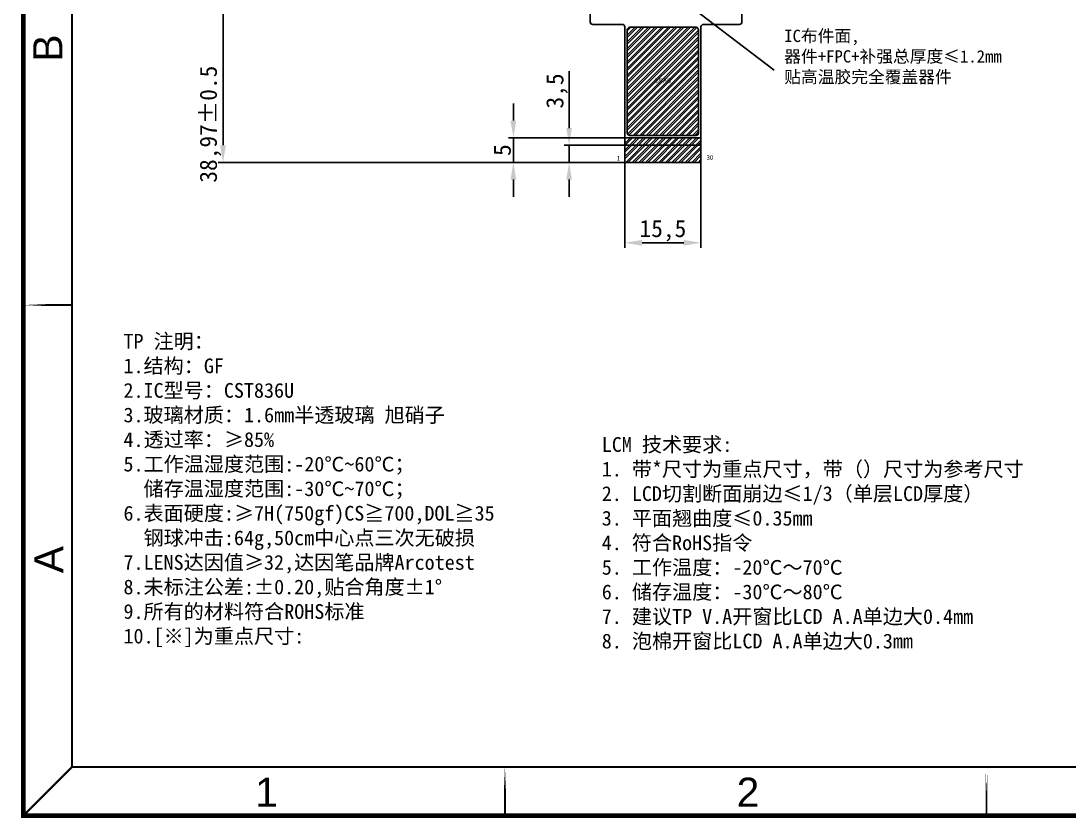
# Model space of a CAD drawing. Header units: millimetres. Extents: x 6268 to 6857, y -7375 to -6958.
# Drawn here: x 6267.9 to 6481.3, y -7374.8 to -7212.6 of the extents above; entities that cross this region are included whole.
import ezdxf

# ---------------------------------------------------------------- set-up
doc = ezdxf.new("R2010")
doc.units = ezdxf.units.MM
doc.header["$LTSCALE"] = 32.67
doc.header["$PDMODE"] = 3
doc.header["$PDSIZE"] = 0.3125
doc.layers.get('0').update_dxf_attribs({"linetype": 'CONTINUOUS'})
doc.layers.get('Defpoints').update_dxf_attribs({"linetype": 'CONTINUOUS'})
for name, color, linetype in [('DIM', 3, 'CONTINUOUS'), ('ITO', 3, 'CONTINUOUS'), ('鑫视界图框', 3, 'CONTINUOUS')]:
    doc.layers.add(name, color=color, linetype=linetype)
doc.styles.add('Arial', font='arial.ttf', dxfattribs={"height": 3})
doc.styles.add('NOTE', font='ROMANS.shx', dxfattribs={"width": 0.8, "bigfont": 'EXTFONT.shx'})
doc.styles.get("Standard").update_dxf_attribs({"font": 'txt', "width": 0.8})
doc.styles.add('黑体', font='simhei.ttf')
doc.dimstyles.new('HJ', dxfattribs={"dimtxt": 3.5, "dimasz": 3.5, "dimexe": 1, "dimexo": 0.625, "dimgap": 0.5, "dimtad": 1, "dimtxsty": '黑体', "dimcen": 3.5, "dimclrd": 4, "dimclre": 4, "dimclrt": 4, "dimadec": 0, "dimazin": 0, "dimtfac": 1, "dimtmove": 0, "dimatfit": 3, "dimfxl": 1, "dimarcsym": 0})
doc.dimstyles.new('STANDARD$7', dxfattribs={"dimtxt": 1.5, "dimasz": 1.25, "dimexe": 0.25, "dimexo": 0.25, "dimgap": 0.25, "dimtad": 0, "dimzin": 0, "dimdsep": 46, "dimtxsty": 'NOTE', "dimcen": 0.5, "dimclrd": 256, "dimclre": 5, "dimclrt": 256, "dimazin": 0, "dimtfac": 1, "dimtmove": 0, "dimatfit": 1, "dimfxl": 1, "dimtolj": 1, "dimtzin": 0, "dimarcsym": 0})

# ---------------------------------------------------------------- blocks, each defined once
blk = doc.blocks.new('*D278')
at = {"color": 4, "lineweight": -2, "transparency": 16777216}
for p, q in [((6376.26, -7202.39), (6308.05, -7202.39)), ((6309.05, -7237.85), (6309.05, -7205.89)), ((6392.51, -7241.35), (6308.05, -7241.35))]:
    blk.add_line(p, q, dxfattribs=at)
at = {"color": 4, "transparency": 16777216}
for points in [[(6308.46, -7205.89), (6309.63, -7205.89), (6309.05, -7202.39)], [(6308.46, -7237.85), (6309.63, -7237.85), (6309.05, -7241.35)]]:
    blk.add_solid(points, dxfattribs=at)
at = {"layer": 'Defpoints', "color": 0, "transparency": 16777216}
for p in [(6309.05, -7202.39), (6376.88, -7202.39), (6393.13, -7241.35)]:
    blk.add_point(p, dxfattribs=at)
at = {"color": 4, "transparency": 16777216, "insert": (6306.5, -7233.57), "char_height": 3.5, "attachment_point": 5, "rotation": 90, "style": '黑体'}
blk.add_mtext('38,97%%P0.5', dxfattribs=at)
blk = doc.blocks.new('*D294')
at = {"layer": 'Defpoints', "color": 0, "transparency": 16777216}
for p in [(6379.5, -7237.85), (6392.98, -7237.85), (6394.53, -7241.35)]:
    blk.add_point(p, dxfattribs=at)
at = {"layer": 'ITO', "color": 4, "lineweight": -2, "transparency": 16777216}
for p, q in [((6379.5, -7234.35), (6379.5, -7222.78)), ((6392.36, -7237.85), (6378.5, -7237.85)), ((6379.5, -7241.35), (6379.5, -7237.85)), ((6393.9, -7241.35), (6378.5, -7241.35)), ((6379.5, -7244.85), (6379.5, -7248.35))]:
    blk.add_line(p, q, dxfattribs=at)
at = {"layer": 'ITO', "color": 4, "transparency": 16777216}
for points in [[(6378.92, -7234.35), (6380.08, -7234.35), (6379.5, -7237.85)], [(6378.92, -7244.85), (6380.08, -7244.85), (6379.5, -7241.35)]]:
    blk.add_solid(points, dxfattribs=at)
at = {"layer": 'ITO', "color": 4, "transparency": 16777216, "insert": (6377.04, -7226.81), "char_height": 3.5, "attachment_point": 5, "rotation": 90, "style": '黑体'}
blk.add_mtext('3,5', dxfattribs=at)
blk = doc.blocks.new('*D295')
at = {"layer": 'Defpoints', "color": 0, "transparency": 16777216}
for p in [(6368.16, -7236.35), (6391.88, -7236.35), (6391.88, -7241.35)]:
    blk.add_point(p, dxfattribs=at)
at = {"layer": 'ITO', "color": 4, "lineweight": -2, "transparency": 16777216}
for p, q in [((6368.16, -7232.85), (6368.16, -7229.35)), ((6391.25, -7236.35), (6367.16, -7236.35)), ((6368.16, -7241.35), (6368.16, -7236.35)), ((6391.25, -7241.35), (6367.16, -7241.35)), ((6368.16, -7244.85), (6368.16, -7248.35))]:
    blk.add_line(p, q, dxfattribs=at)
at = {"layer": 'ITO', "color": 4, "transparency": 16777216}
for points in [[(6367.57, -7232.85), (6368.74, -7232.85), (6368.16, -7236.35)], [(6367.57, -7244.85), (6368.74, -7244.85), (6368.16, -7241.35)]]:
    blk.add_solid(points, dxfattribs=at)
at = {"layer": 'ITO', "color": 4, "transparency": 16777216, "insert": (6365.91, -7238.85), "char_height": 3.5, "attachment_point": 5, "rotation": 90, "style": '黑体'}
blk.add_mtext('5', dxfattribs=at)
blk = doc.blocks.new('*D296')
at = {"layer": 'Defpoints', "color": 0, "transparency": 16777216}
for p in [(6390.84, -7240.11), (6406.34, -7240.11), (6406.34, -7257.71)]:
    blk.add_point(p, dxfattribs=at)
at = {"layer": 'ITO', "color": 4, "lineweight": -2, "transparency": 16777216}
for p, q in [((6390.84, -7240.74), (6390.84, -7258.71)), ((6406.34, -7240.74), (6406.34, -7258.71)), ((6394.34, -7257.71), (6402.84, -7257.71))]:
    blk.add_line(p, q, dxfattribs=at)
at = {"layer": 'ITO', "color": 4, "transparency": 16777216}
for points in [[(6394.34, -7257.13), (6394.34, -7258.3), (6390.84, -7257.71)], [(6402.84, -7257.13), (6402.84, -7258.3), (6406.34, -7257.71)]]:
    blk.add_solid(points, dxfattribs=at)
at = {"layer": 'ITO', "color": 4, "transparency": 16777216, "insert": (6398.59, -7255.25), "char_height": 3.5, "attachment_point": 5, "style": '黑体'}
blk.add_mtext('15,5', dxfattribs=at)

msp = doc.modelspace()

# ---------------------------------------------------------------- hatches: boundary and pattern name
at = {"layer": 'ITO', "true_color": 0xffffff}
h = msp.add_hatch(dxfattribs=at)
h.set_pattern_fill('ANSI32', scale=0.1)
h.set_pattern_definition([(45, (227.8417, 209.9391), (-0.67351921, 0.67351921), []), (45, (228.2907, 209.9391), (-0.67351921, 0.67351921), [])])
h.paths.add_polyline_path([(6405.844, -7214.354, 0.4142136), (6405.344, -7213.854), (6391.844, -7213.854, 0.4142136), (6391.344, -7214.354), (6391.344, -7235.354, 0.4142136), (6391.844, -7235.854), (6405.344, -7235.854, 0.4142136), (6405.844, -7235.354)])
h.paths.add_polyline_path([(6396.515, -7225.668), (6400.576, -7225.668), (6400.576, -7224.124), (6396.515, -7224.124)], flags=24)
at = {"layer": 'ITO'}
h = msp.add_hatch(dxfattribs=at)
h.set_pattern_fill('ANSI32', color=30, scale=0.1)
h.set_pattern_definition([(45, (274.0589, 187.5091), (-0.67351921, 0.67351921), []), (45, (274.5079, 187.5091), (-0.67351921, 0.67351921), [])])
h.paths.add_polyline_path([(6406.144, -7241.354, 0.4142136), (6406.344, -7241.154), (6406.344, -7236.354), (6390.844, -7236.354), (6390.844, -7241.154, 0.4142136), (6391.044, -7241.354)])

# ---------------------------------------------------------------- linework, layer by layer
at = {"layer": 'ITO', "color": 30}
for p, q in [((6390.844, -7236.354), (6406.344, -7236.354)), ((6390.844, -7237.854), (6406.344, -7237.854))]:
    msp.add_line(p, q, dxfattribs=at)
msp.add_lwpolyline([(6383.805, -7201.322), (6383.805, -7212.762, 0.4142136), (6384.305, -7213.262), (6390.344, -7213.262, -0.4142136), (6390.844, -7213.762), (6390.844, -7241.154, 0.4142136), (6391.044, -7241.354), (6406.144, -7241.354, 0.4142136), (6406.344, -7241.154), (6406.344, -7213.762, -0.4142136), (6406.844, -7213.262), (6414.179, -7213.262, 0.4142136), (6414.679, -7212.762), (6414.679, -7201.322, 0.4142136), (6414.179, -7200.822), (6411.201, -7200.822)], format="xyb", dxfattribs=at)
at = {"layer": 'ITO', "color": 7, "true_color": 0xffffff}
msp.add_lwpolyline([(6391.844, -7235.854), (6405.344, -7235.854, 0.4142136), (6405.844, -7235.354), (6405.844, -7214.354, 0.4142136), (6405.344, -7213.854), (6391.844, -7213.854, 0.4142136), (6391.344, -7214.354), (6391.344, -7235.354, 0.4142136)], format="xyb", close=True, dxfattribs=at)
at = {"layer": 'ITO', "color": 7, "true_color": 0xffffff, "const_width": 0.1}
msp.add_lwpolyline([(6390.844, -7237.854), (6406.344, -7237.854)], dxfattribs=at)
at = {"layer": '鑫视界图框', "color": 3}
for points, const_width in [([(6856.466, -7374.309), (6268.406, -7374.309), (6268.406, -6958.509), (6856.466, -6958.509)], 0.99), ([(6846.566, -7364.409), (6278.306, -7364.409), (6278.306, -6968.409), (6846.566, -6968.409)], 0.396), ([(6268.406, -7270.358), (6278.207, -7270.358), (6278.207, -7270.358), (6268.406, -7270.358)], 0.396), ([(6366.464, -7364.419), (6366.464, -7364.419), (6366.464, -7374.22), (6366.464, -7374.22)], 0.396), ([(6464.474, -7364.419), (6464.474, -7364.419), (6464.474, -7374.22), (6464.474, -7374.22)], 0.396)]:
    msp.add_lwpolyline(points, close=True, dxfattribs=dict(at, const_width=const_width))
at = {"layer": '鑫视界图框', "color": 3, "const_width": 0.396}
msp.add_lwpolyline([(6278.306, -7364.409), (6268.406, -7374.309)], dxfattribs=at)

# ---------------------------------------------------------------- texts
at = {"attachment_point": 1}
for s, insert, char_height, width, style in [('{\\fSimHei|b0|i0|c0|p49;\\C4;IC\\fSimHei|b0|i0|c134|p49;布件面\\fSimHei|b0|i0|c0|p49;,\\P\\fSimHei|b0|i0|c134|p49;器件\\fSimHei|b0|i0|c0|p49;+FPC+\\fSimHei|b0|i0|c134|p49;补强总厚度\\fSimHei|b0|i0|c0|p49;≤\\fSimHei|b0|i0|c134|p49;1.2\\fSimHei|b0|i0|c0|p49;mm\\fSimHei|b0|i0|c134|p49;\\C1;\\P\\C4;贴高温胶完全覆盖器件}', (6423.293, -7214.351), 2.5, 51.05919, 'Arial'), ('{\\fSimHei|b0|i0|c0|p49;\\C4;IC\\fSimHei|b0|i0|c134|p49;布件面\\fSimHei|b0|i0|c0|p49;,\\P\\fSimHei|b0|i0|c134|p49;器件\\fSimHei|b0|i0|c0|p49;+FPC+\\fSimHei|b0|i0|c134|p49;补强总厚度\\fSimHei|b0|i0|c0|p49;≤\\fSimHei|b0|i0|c134|p49;1.2\\fSimHei|b0|i0|c0|p49;mm\\fSimHei|b0|i0|c134|p49;\\C1;\\P\\C4;贴高温胶完全覆盖器件}', (6423.293, -7214.351), 2.5, 51.05919, 'Arial'), ('{\\C4;TP 注明：\\P1.结构：\\C1;GF\\P\\C4;2.IC型号：\\C1;CST836U\\P\\C4;3.玻璃材质：1.6mm半透玻璃 \\C1;旭硝子\\C4;\\P4.透过率：≥85%\\P5.工作温湿度范围:-20℃~60℃；\\P  储存温湿度范围:-30℃~70℃；\\P6.表面硬度:≥7H(750gf)CS≧700,DOL≧35\\P  钢球冲击:64g,50cm中心点三次无破损\\P7.LENS达因值≥32,达因笔品牌Arcotest\\P8.未标注公差:±0.20,\\C1;贴合角度±1°\\P\\C4;9.所有的材料符合ROHS标准\\P10.\\A1;\\C1;[\\A0;\\fSimSun|b0|i0|c134|p2;※\\A1;\\fSimHei|b0|i0|c134|p49;]\\A0;\\C4;为重点尺寸:}', (6288.782, -7276.255), 3, 239.97622, '黑体'), ('{\\C0;LCM 技术要求:\\P1. 带*尺寸为重点尺寸，带（）尺寸为参考尺寸\\P2. LCD切割断面崩边≤1/3（单层LCD厚度）\\P3. 平面翘曲度≤0.35mm\\P4. 符合RoHS指令\\P5. 工作温度：-20℃～70℃ \\P6. 储存温度：-30℃～80℃\\P7. 建议TP V.A开窗比LCD A.A单边大0.4mm\\P8. 泡棉开窗比LCD A.A单边大0.3mm}', (6386.151, -7297.269), 3, 239.97622, '黑体')]:
    msp.add_mtext(s, dxfattribs=dict(at, insert=insert, char_height=char_height, width=width, style=style))
at = {"color": 2, "lineweight": -3, "insert": (6396.758, -7224.364), "char_height": 0.8, "width": 4.50133, "attachment_point": 1}
msp.add_mtext('{\\fSimSun|b0|i0|c134|p2;\\C1;单层开窗}', dxfattribs=at)
at = {"insert": (6407.513, -7239.827), "char_height": 1, "width": 3.04061, "attachment_point": 1}
msp.add_mtext('{\\C1;30}', dxfattribs=at)
at = {"layer": 'DIM', "color": 1, "insert": (6389.222, -7240.018), "char_height": 1, "width": 0.89492, "attachment_point": 1}
msp.add_mtext('1', dxfattribs=at)
at = {"layer": '鑫视界图框', "color": 3, "char_height": 5.94, "width": 25.22711, "attachment_point": 1, "rotation": 90, "style": '黑体'}
for s, insert in [('{\\fArial|b0|i0|c0|p34;B}', (6270.399, -7220.843)), ('{\\fArial|b0|i0|c0|p34;A}', (6270.601, -7324.97))]:
    msp.add_mtext(s, dxfattribs=dict(at, insert=insert))
at = {"layer": '鑫视界图框', "color": 3, "char_height": 5.94, "width": 2.49821, "attachment_point": 1, "style": '黑体'}
for s, insert in [('{\\fArial|b0|i0|c0|p34;1}', (6315.591, -7366.582)), ('{\\fArial|b0|i0|c0|p34;2}', (6413.601, -7366.582))]:
    msp.add_mtext(s, dxfattribs=dict(at, insert=insert))

# ---------------------------------------------------------------- dimensions: what is measured, and where the dimension line sits
at = {"color": 1}
dim = msp.add_linear_dim(base=(6309.046, -7202.387), p1=(6393.132, -7241.354), p2=(6376.881, -7202.387), angle=90, text='<>%%P0.5', dimstyle='HJ', dxfattribs=at)
dim.commit()
dim.dimension.update_dxf_attribs({"geometry": '*D278', "text_midpoint": (6309.046, -7233.572), "dimtype": 160})
at = {"layer": 'ITO', "color": 30}
for base, p1, p2, picture, middle in [((6379.502, -7237.854), (6394.529, -7241.354), (6392.982, -7237.854), '*D294', (6377.035, -7226.815)), ((6368.157, -7236.354), (6391.877, -7241.354), (6391.877, -7236.354), '*D295', (6365.907, -7238.854))]:
    dim = msp.add_linear_dim(base=base, p1=p1, p2=p2, angle=90, dimstyle='HJ', override={"dimfxl": 0.2}, dxfattribs=at)
    dim.commit()
    dim.dimension.update_dxf_attribs({"geometry": picture, "text_midpoint": middle})
dim = msp.add_linear_dim(base=(6406.344, -7257.712), p1=(6390.844, -7240.115), p2=(6406.344, -7240.115), dimstyle='HJ', override={"dimfxl": 0.2}, dxfattribs=at)
dim.commit()
dim.dimension.update_dxf_attribs({"geometry": '*D296', "text_midpoint": (6398.594, -7255.246)})

# ---------------------------------------------------------------- leaders
at = {"color": 4}
msp.add_leader([(6399.787, -7206.194), (6421.271, -7222.546)], dimstyle='STANDARD$7', override={"dimtxt": 3.5, "dimasz": 2, "dimexe": 5.346, "dimexo": 1.85625, "dimgap": 0.09, "dimtih": 1, "dimtoh": 1, "dimdec": 4, "dimtxsty": 'Standard', "dimcen": 2.673, "dimclrd": 0, "dimclre": 0, "dimclrt": 0, "dimadec": 0, "dimtp": 0.0001, "dimtm": 0.0001, "dimtdec": 4, "dimtofl": 0, "dimatfit": 3}, dxfattribs=at)
msp.add_leader([(6399.787, -7206.194), (6421.271, -7222.546)], dimstyle='STANDARD$7', override={"dimtxt": 3.5, "dimasz": 2, "dimexe": 5.346, "dimexo": 1.85625, "dimgap": 0.09, "dimtih": 1, "dimtoh": 1, "dimdec": 4, "dimtxsty": 'Standard', "dimcen": 2.673, "dimclrd": 0, "dimclre": 0, "dimclrt": 0, "dimadec": 0, "dimtp": 0.0001, "dimtm": 0.0001, "dimtdec": 4, "dimtofl": 0, "dimatfit": 3}, dxfattribs=at)

doc.saveas('drawing.dxf')
